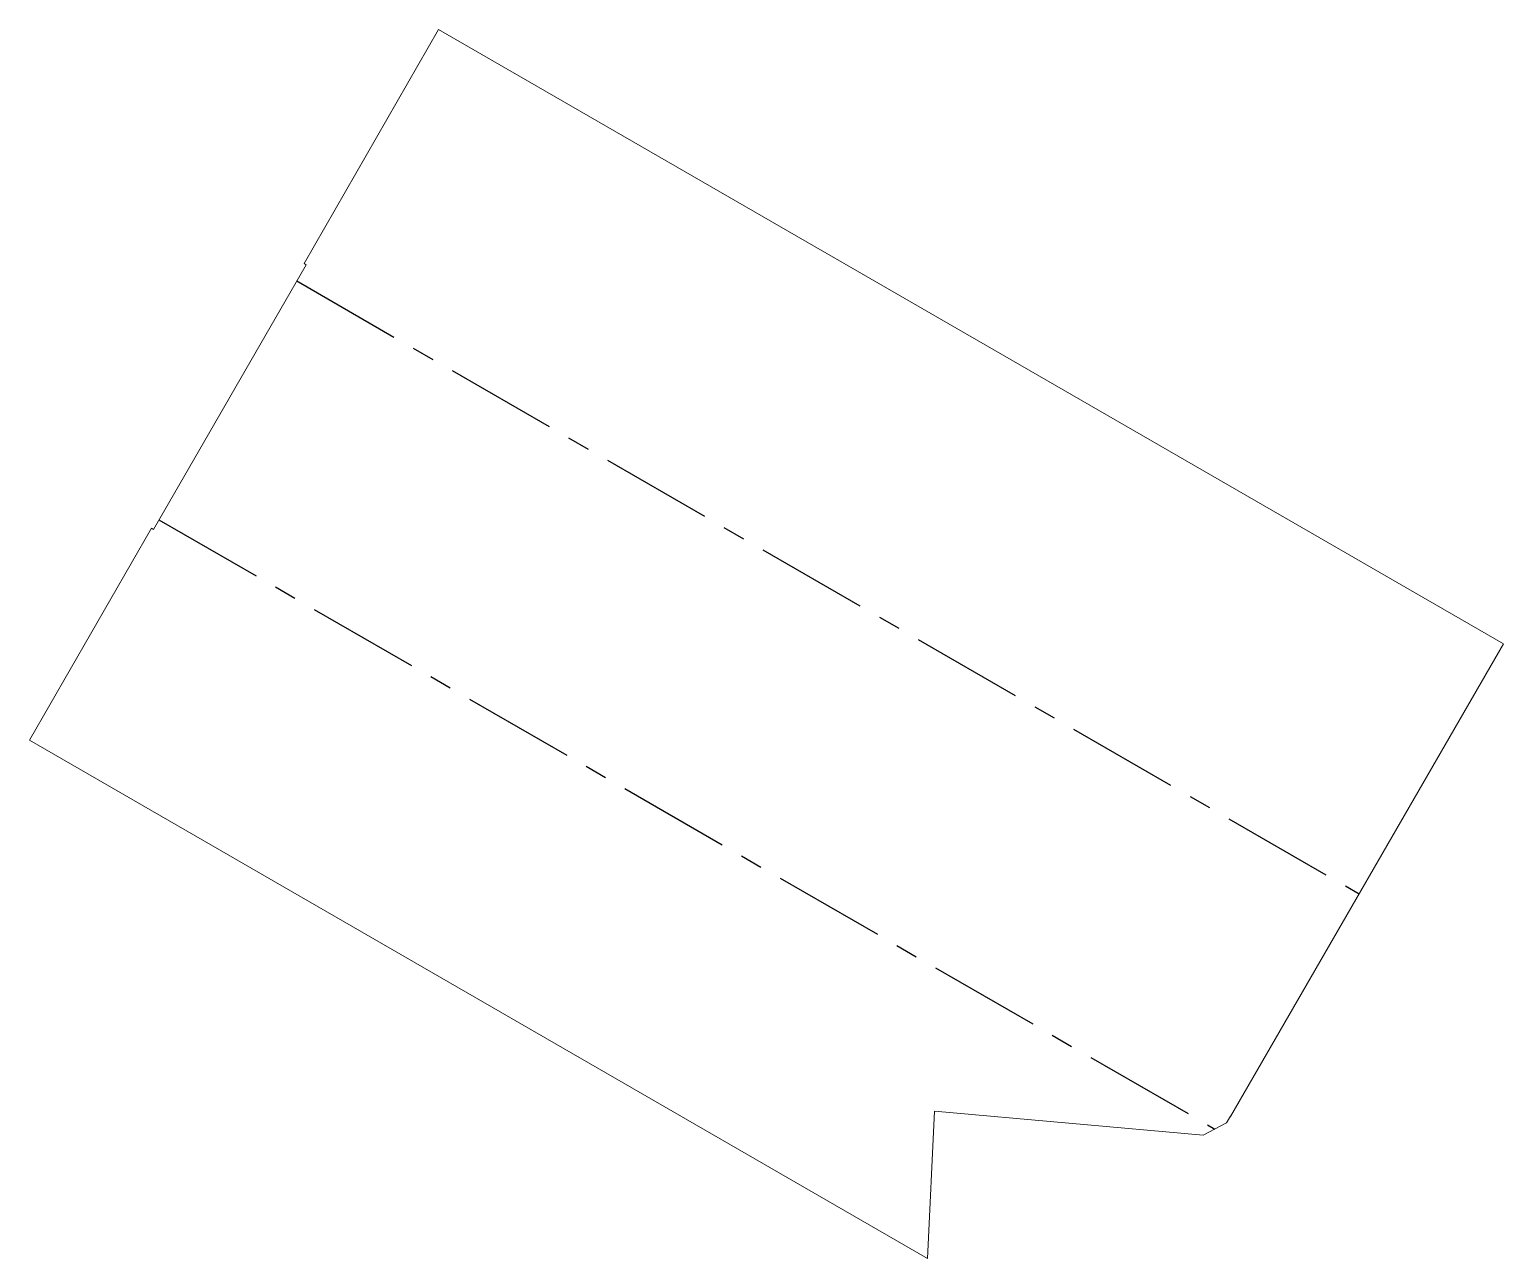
# Model space of a CAD drawing. Header units: millimetres. Extents: x 419 to 586, y -114 to 25.
import ezdxf

# ---------------------------------------------------------------- set-up
doc = ezdxf.new("R2010")
doc.units = ezdxf.units.MM
doc.linetypes.add('CENTERX2', pattern=[20.32, 12.7, -2.54, 2.54, -2.54])

msp = doc.modelspace()

# ---------------------------------------------------------------- linework, layer by layer
at = {"color": 7, "linetype": 'Continuous', "lineweight": 15}
for p, q in [((450.29, -1.48), (465.52, 25.05)), ((586.15, -44.59), (465.52, 25.05)), ((450.51, -1.61), (433.2, -31.61)), ((450.29, -1.48), (450.51, -1.61)), ((419.17, -55.52), (432.98, -31.48)), ((432.98, -31.48), (433.2, -31.61)), ((555.23, -98.15), (586.15, -44.59)), ((520.9, -114.26), (419.17, -55.52)), ((521.71, -97.55), (520.9, -114.26)), ((552.14, -100.28), (521.71, -97.55)), ((555.21, -98.14), (554.78, -98.89)), ((555.23, -98.15), (555.21, -98.14)), ((554.78, -98.89), (552.14, -100.28))]:
    msp.add_line(p, q, dxfattribs=at)
at = {"color": 7, "linetype": 'CENTERX2'}
for p, q in [((449.45, -3.46), (569.79, -72.93)), ((433.83, -30.52), (553.46, -99.59))]:
    msp.add_line(p, q, dxfattribs=at)

doc.saveas('drawing.dxf')
